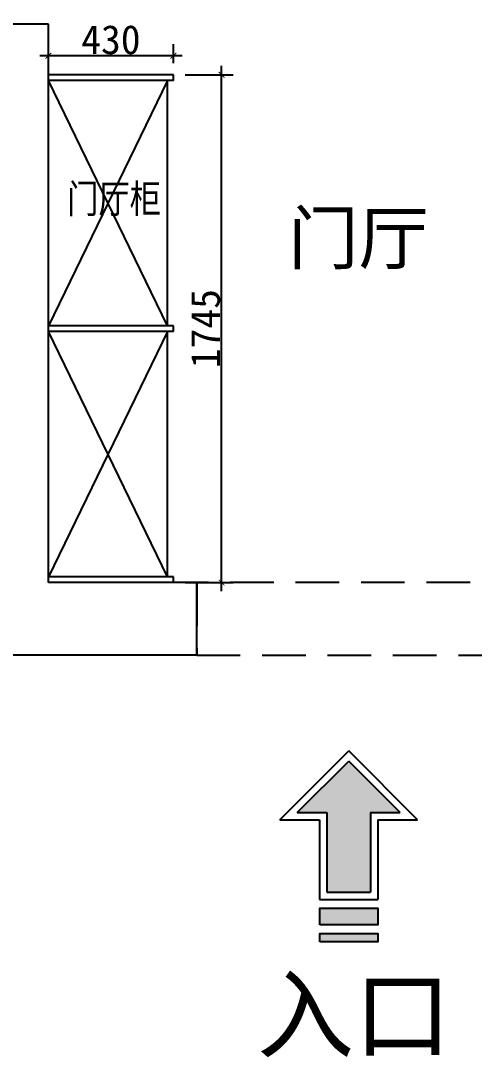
# Model space of a CAD drawing. Extents: x 13886 to 74789, y -750269 to -704302.
# Drawn here: x 58429 to 59989, y -742743 to -739179 of the extents above; entities that cross this region are included whole.
import ezdxf

# ---------------------------------------------------------------- set-up
doc = ezdxf.new("R2010")
doc.units = 0
doc.header["$LTSCALE"] = 10
doc.linetypes.add('TRATTEGGIATA2', pattern=[0.375, 0.25, -0.125])
doc.layers.get('0').update_dxf_attribs({"linetype": 'CONTINUOUS'})
doc.layers.get('DEFPOINTS').update_dxf_attribs({"linetype": 'CONTINUOUS'})
for name, color, linetype in [('__1', 150, 'CONTINUOUS'), ('__2', 30, 'CONTINUOUS'), ('__3', 250, 'CONTINUOUS'), ('___1', 7, 'CONTINUOUS'), ('____', 45, 'CONTINUOUS'), ('_____', 5, 'CONTINUOUS'), ('________IFF-FURN-DETAIL', 252, 'CONTINUOUS'), ('__C', 3, 'CONTINUOUS')]:
    doc.layers.add(name, color=color, linetype=linetype)
doc.styles.add('DIM', font='arial.ttf')
doc.styles.add('DIM_FONT', font='TXT.shx', dxfattribs={"width": 0.8})
doc.styles.get("Standard").update_dxf_attribs({"font": 'NSimSun.ttf'})
doc.dimstyles.get("Standard").update_dxf_attribs({"dimtxt": 0.18, "dimasz": 0.18, "dimexe": 0.18, "dimexo": 0.0625, "dimgap": 0.09, "dimtad": 0, "dimtih": 1, "dimtoh": 1, "dimdec": 4, "dimzin": 0, "dimtxsty": 'STANDARD', "dimcen": 0.09, "dimazin": 3, "dimtfac": 1, "dimtdec": 4, "dimtofl": 0, "dimtmove": 0, "dimatfit": 3, "dimtolj": 1, "dimtzin": 0})

# ---------------------------------------------------------------- blocks, each defined once
blk = doc.blocks.new('_ARCHTICK')
at = {"color": 0, "linetype": 'BYBLOCK', "const_width": 0.15}
blk.add_lwpolyline([(-0.5, -0.5), (0.5, 0.5)], dxfattribs=at)
blk = doc.blocks.new('*D1923')
at = {"layer": '___1', "color": 250, "ltscale": 60}
for p, q in [((59120, -741140.7), (59120, -739334.8)), ((58994.4, -739364.8), (59160, -739364.8)), ((58994.4, -741110.7), (59160, -741110.7))]:
    blk.add_line(p, q, dxfattribs=at)
at = {"layer": 'DEFPOINTS', "color": 0, "ltscale": 60}
for p in [(58954.4, -739364.8), (59120, -739364.8), (58954.4, -741110.7)]:
    blk.add_point(p, dxfattribs=at)
at = {"layer": '___1', "color": 250, "ltscale": 60, "xscale": 20, "yscale": 20, "zscale": 20}
for p, rotation in [((59120, -739364.8), 90), ((59120, -741110.7), 270)]:
    blk.add_blockref('_ARCHTICK', p, dxfattribs=dict(at, rotation=rotation))
at = {"layer": '___1', "color": 252, "ltscale": 60, "insert": (59065, -740237.8), "char_height": 100, "attachment_point": 5, "rotation": 90}
blk.add_mtext('\\A1;1745', dxfattribs=at)
blk = doc.blocks.new('*D1924')
at = {"layer": '___1', "color": 250, "ltscale": 60}
for p, q in [((58524.4, -739324.8), (58524.4, -739260)), ((58954.4, -739324.8), (58954.4, -739260)), ((58984.4, -739300), (58494.4, -739300))]:
    blk.add_line(p, q, dxfattribs=at)
at = {"layer": 'DEFPOINTS', "color": 0, "ltscale": 60}
for p in [(58524.4, -739300), (58524.4, -739364.8), (58954.4, -739364.8)]:
    blk.add_point(p, dxfattribs=at)
at = {"layer": '___1', "color": 250, "ltscale": 60, "xscale": 20, "yscale": 20, "zscale": 20, "rotation": 180}
blk.add_blockref('_ARCHTICK', (58524.4, -739300), dxfattribs=at)
at = {"layer": '___1', "color": 250, "ltscale": 60, "xscale": 20, "yscale": 20, "zscale": 20}
blk.add_blockref('_ARCHTICK', (58954.4, -739300), dxfattribs=at)
at = {"layer": '___1', "color": 252, "ltscale": 60, "insert": (58739.4, -739245), "char_height": 100, "attachment_point": 5}
blk.add_mtext('\\A1;430', dxfattribs=at)

msp = doc.modelspace()

# ---------------------------------------------------------------- hatches: boundary and pattern name
at = {"layer": '__C', "ltscale": 150}
for points in [[(59380.2, -741901.6), (59482, -741901.6), (59482, -742175.3), (59632, -742175.3), (59632, -741901.6), (59733.8, -741901.6), (59557, -741724.8)], [(59457.9, -742230.2), (59457.9, -742287.3), (59657, -742287.3), (59657, -742230.2)], [(59457.9, -742345.7), (59457.9, -742317.1), (59657, -742317.1), (59657, -742345.7)]]:
    msp.add_hatch(color=256, dxfattribs=at).paths.add_polyline_path(points)

# ---------------------------------------------------------------- linework, layer by layer
at = {"ltscale": 60}
for p, q in [((58524.4, -739190.7), (56364.4, -739190.7)), ((58524.4, -741110.7), (58524.4, -739190.7)), ((59034.4, -741110.7), (58524.4, -741110.7)), ((59034.4, -741360.7), (59034.4, -741110.7)), ((59034.4, -741360.7), (55674.4, -741360.7))]:
    msp.add_line(p, q, dxfattribs=at)
at = {"layer": '__3', "color": 250}
for p, q in [((58934.4, -739384.8), (58524.4, -740227.8)), ((58934.4, -740227.8), (58524.4, -739384.8)), ((58934.4, -740247.8), (58524.4, -741090.7)), ((58934.4, -741090.7), (58524.4, -740247.8))]:
    msp.add_line(p, q, dxfattribs=at)
at = {"layer": '____', "ltscale": 60}
for p, q in [((58954.4, -739364.8), (58524.4, -739364.8)), ((58954.4, -739384.8), (58954.4, -739364.8)), ((58954.4, -739384.8), (58524.4, -739384.8)), ((58934.4, -740227.8), (58934.4, -739384.8)), ((58954.4, -740227.8), (58524.4, -740227.8)), ((58954.4, -740227.8), (58524.4, -740227.8)), ((58954.4, -740247.8), (58954.4, -740227.8)), ((58954.4, -740247.8), (58954.4, -740227.8)), ((58954.4, -740247.8), (58524.4, -740247.8)), ((58954.4, -740247.8), (58524.4, -740247.8)), ((58934.4, -741090.7), (58934.4, -740247.8)), ((58954.4, -741090.7), (58524.4, -741090.7)), ((58954.4, -741110.7), (58954.4, -741090.7)), ((58954.4, -741110.7), (58524.4, -741110.7))]:
    msp.add_line(p, q, dxfattribs=at)
at = {"layer": '_____', "linetype": 'TRATTEGGIATA2', "ltscale": 60}
msp.add_lwpolyline([(59034.4, -741360.7), (60199.4, -741360.7), (60199.4, -741110.7), (59034.4, -741110.7)], close=True, dxfattribs=at)
at = {"layer": '__C', "ltscale": 150}
for p, q in [((59319.8, -741926.6), (59557, -741689.5)), ((59794.1, -741926.6), (59557, -741689.5)), ((59380.2, -741901.6), (59557, -741724.8)), ((59733.8, -741901.6), (59557, -741724.8)), ((59380.2, -741901.6), (59482, -741901.6)), ((59482, -741901.6), (59482, -742175.3)), ((59632, -741901.6), (59733.8, -741901.6)), ((59632, -741901.6), (59632, -742175.3)), ((59319.8, -741926.6), (59457, -741926.6)), ((59457, -741926.6), (59457, -742200.3)), ((59657, -741926.6), (59794.1, -741926.6)), ((59657, -741926.6), (59657, -742200.3)), ((59482, -742175.3), (59632, -742175.3)), ((59457, -742200.3), (59657, -742200.3))]:
    msp.add_line(p, q, dxfattribs=at)
for points in [[(59457.9, -742287.3), (59457.9, -742230.2), (59657, -742230.2), (59657, -742287.3)], [(59457.9, -742345.7), (59457.9, -742317.1), (59657, -742317.1), (59657, -742345.7)]]:
    msp.add_lwpolyline(points, close=True, dxfattribs=at)

# ---------------------------------------------------------------- texts
at = {"layer": '__1', "insert": (59241.5, -742473.1), "char_height": 245, "attachment_point": 1}
msp.add_mtext('入口', dxfattribs=at)
at = {"layer": '__2', "insert": (58588.7, -739741.9), "char_height": 98.633, "attachment_point": 1, "style": 'DIM_FONT'}
msp.add_mtext('{\\fSimSun|b0|i0|c134|p2;门厅柜}', dxfattribs=at)
at = {"layer": '________IFF-FURN-DETAIL', "insert": (59348.9, -739837.4), "char_height": 241.613, "attachment_point": 1, "style": 'DIM'}
msp.add_mtext('{\\fNSimSun|b0|i0|c134|p49;\\H0.7333x;门厅}', dxfattribs=at)

# ---------------------------------------------------------------- dimensions: what is measured, and where the dimension line sits
at = {"layer": '___1', "ltscale": 60}
dim = msp.add_linear_dim(base=(58524.4, -739300), p1=(58954.4, -739364.8), p2=(58524.4, -739364.8), dimstyle='STANDARD', override={"dimtxt": 100, "dimasz": 20, "dimexe": 40, "dimexo": 40, "dimgap": 5, "dimtad": 1, "dimtih": 0, "dimtoh": 0, "dimdec": 0, "dimrnd": 5, "dimblk1": 'ARCHTICK', "dimblk2": 'ARCHTICK', "dimsah": 1, "dimdle": 30, "dimclrd": 250, "dimclre": 250, "dimclrt": 252, "dimtdec": 0, "dimtmove": 1, "dimldrblk": 'ARCHTICK', "dimfxl": 15, "dimarcsym": 1}, dxfattribs=at)
dim.commit()
dim.dimension.update_dxf_attribs({"geometry": '*D1924', "text_midpoint": (58739.4, -739245)})
dim = msp.add_linear_dim(base=(59120, -739364.8), p1=(58954.4, -741110.7), p2=(58954.4, -739364.8), angle=90, dimstyle='STANDARD', override={"dimtxt": 100, "dimasz": 20, "dimexe": 40, "dimexo": 40, "dimgap": 5, "dimtad": 1, "dimtih": 0, "dimtoh": 0, "dimdec": 0, "dimrnd": 5, "dimblk1": 'ARCHTICK', "dimblk2": 'ARCHTICK', "dimsah": 1, "dimdle": 30, "dimclrd": 250, "dimclre": 250, "dimclrt": 252, "dimtdec": 0, "dimtmove": 1, "dimldrblk": 'ARCHTICK', "dimfxl": 15, "dimarcsym": 1}, dxfattribs=at)
dim.commit()
dim.dimension.update_dxf_attribs({"geometry": '*D1923', "text_midpoint": (59065, -740237.8)})

doc.saveas('drawing.dxf')
